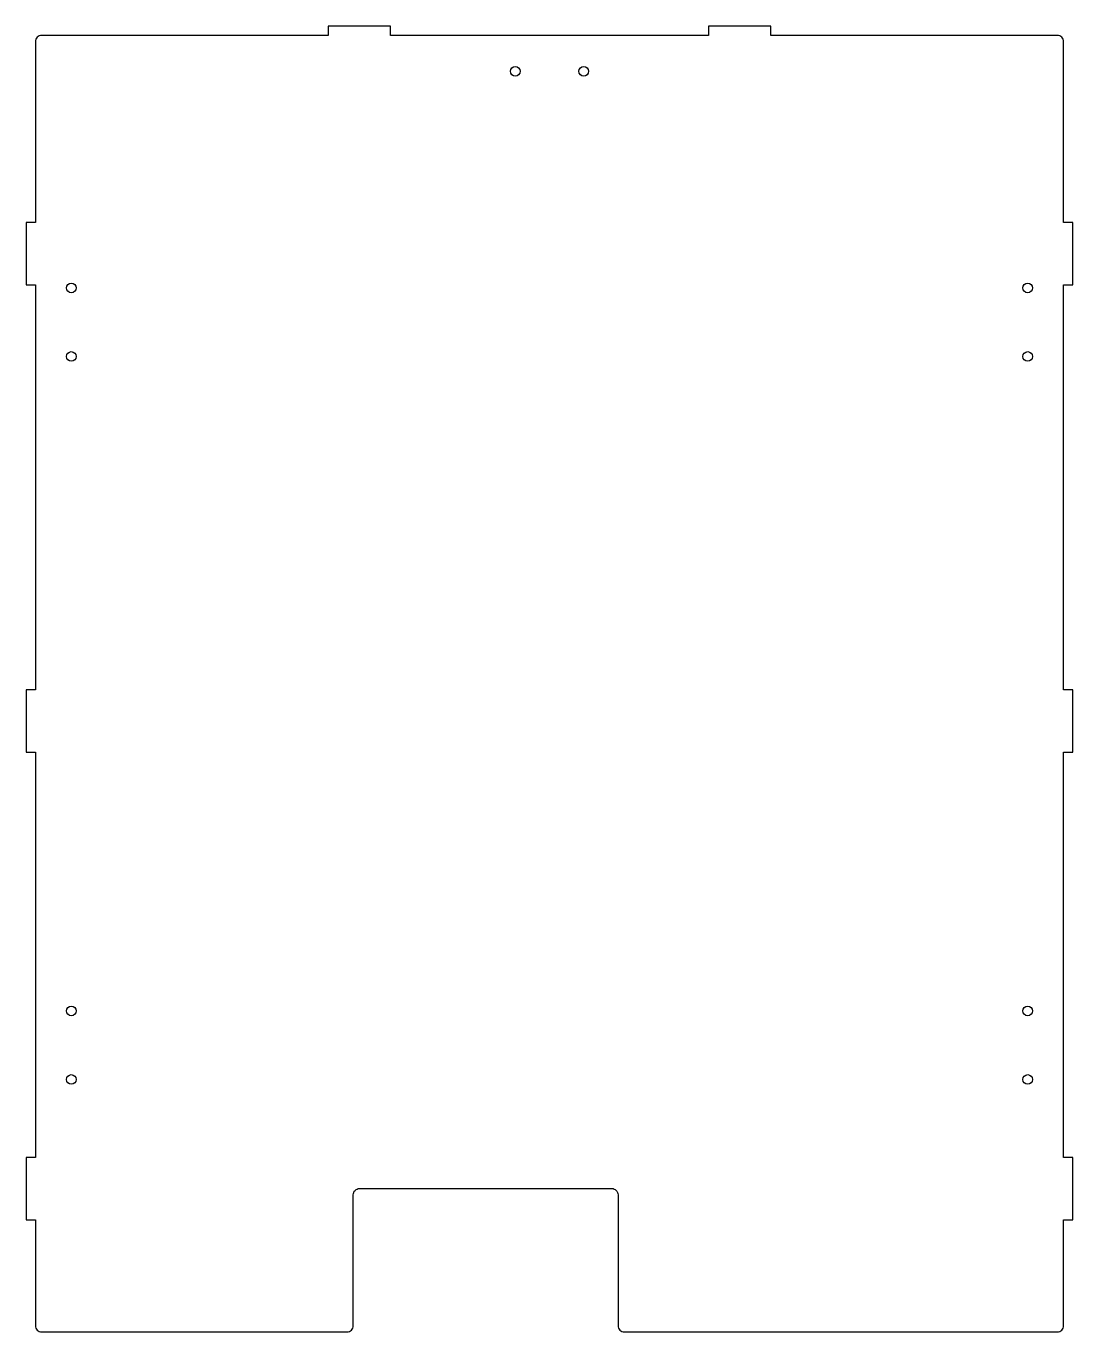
# Model space of a CAD drawing. Header units: millimetres. Extents: x -334 to 2, y -419 to 0.
import ezdxf

# ---------------------------------------------------------------- set-up
doc = ezdxf.new("R2010")
doc.units = ezdxf.units.MM
doc.layers.get('0').update_dxf_attribs({"linetype": 'CONTINUOUS'})

msp = doc.modelspace()

# ---------------------------------------------------------------- linework, layer by layer
msp.add_lwpolyline([(-231, -419, 0.414214), (-229, -417), (-229, -375, -0.414214), (-227, -373), (-146, -373, -0.414214), (-144, -375), (-144, -417, 0.414214), (-142, -419), (-3, -419, 0.414214), (-1, -417), (-1, -383), (2, -383), (2, -363), (-1, -363), (-1, -233), (2, -233), (2, -213), (-1, -213), (-1, -83), (2, -83), (2, -63), (-1, -63), (-1, -5, 0.414214), (-3, -3), (-95, -3), (-95, 0), (-115, 0), (-115, -3), (-217, -3), (-217, 0), (-237, 0), (-237, -3), (-329, -3, 0.414214), (-331, -5), (-331, -63), (-334, -63), (-334, -83), (-331, -83), (-331, -213), (-334, -213), (-334, -233), (-331, -233), (-331, -363), (-334, -363), (-334, -383), (-331, -383), (-331, -417, 0.414214), (-329, -419), (-233, -419)], format="xyb", close=True)
msp.add_lwpolyline([(-231, -419, 0.414214), (-229, -417), (-229, -375, -0.414214), (-227, -373), (-146, -373, -0.414214), (-144, -375), (-144, -417, 0.414214), (-142, -419), (-3, -419, 0.414214), (-1, -417), (-1, -383), (2, -383), (2, -363), (-1, -363), (-1, -233), (2, -233), (2, -213), (-1, -213), (-1, -83), (2, -83), (2, -63), (-1, -63), (-1, -5, 0.414214), (-3, -3), (-95, -3), (-95, 0), (-115, 0), (-115, -3), (-217, -3), (-217, 0), (-237, 0), (-237, -3), (-329, -3, 0.414214), (-331, -5), (-331, -63), (-334, -63), (-334, -83), (-331, -83), (-331, -213), (-334, -213), (-334, -233), (-331, -233), (-331, -363), (-334, -363), (-334, -383), (-331, -383), (-331, -417, 0.414214), (-329, -419), (-233, -419)], format="xyb", close=True)
for centre in [(-177, -14.5), (-177, -14.5), (-155, -14.5), (-155, -14.5), (-319.5, -84), (-319.5, -84), (-12.5, -84), (-12.5, -84), (-319.5, -106), (-319.5, -106), (-12.5, -106), (-12.5, -106), (-319.5, -316), (-319.5, -316), (-12.5, -316), (-12.5, -316), (-319.5, -338), (-319.5, -338), (-12.5, -338), (-12.5, -338)]:
    msp.add_circle(centre, 1.55)

doc.saveas('drawing.dxf')
